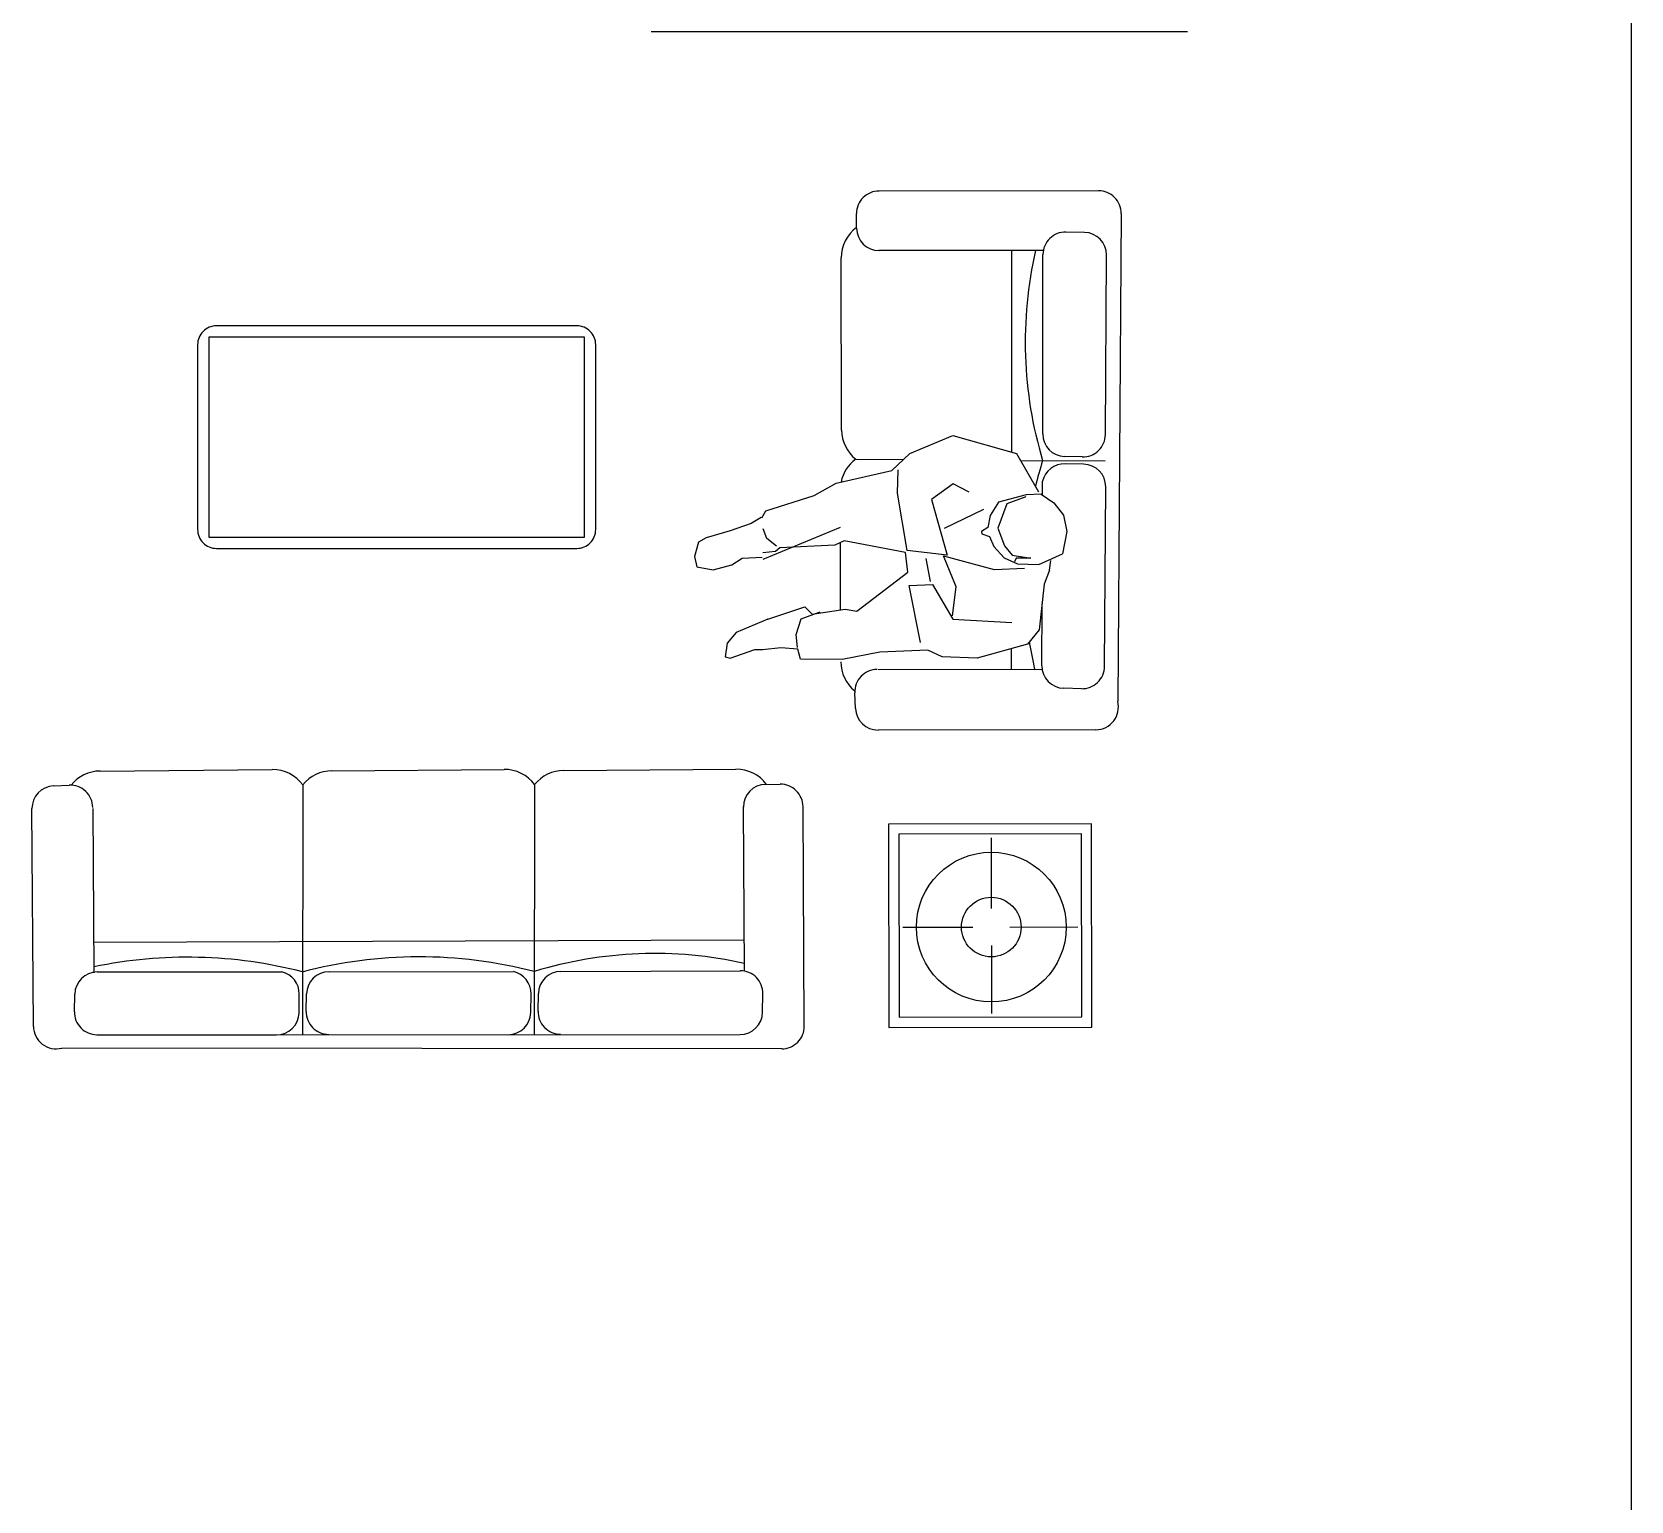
# Model space of a CAD drawing. Extents: x -42728 to 99010, y -18674 to 47645.
# Drawn here: x -697 to 3559, y 1945 to 5856 of the extents above; entities that cross this region are included whole.
import ezdxf

# ---------------------------------------------------------------- set-up
doc = ezdxf.new("R2010")
doc.units = 0
doc.header["$LTSCALE"] = 100
doc.header["$MEASUREMENT"] = 0
doc.layers.get('0').update_dxf_attribs({"linetype": 'CONTINUOUS'})
doc.layers.add('1-门窗', color=3, linetype='CONTINUOUS')

# ---------------------------------------------------------------- blocks, each defined once
blk = doc.blocks.new('A$C23C13721')
blk.add_line((1491.7, 0), (64.8, 0))

msp = doc.modelspace()

# ---------------------------------------------------------------- linework, layer by layer
msp.add_line((3558.57727, 18878.72363), (3558.57727, -8395.1209))
msp.add_lwpolyline([(-205.83088, 4481.08338), (753.59949, 4481.08338, 0.4142135624), (803.59949, 4531.08338), (803.59949, 5023.39094, 0.4142135624), (753.59949, 5073.39094), (-205.83088, 5073.39094, 0.4142135624), (-255.83088, 5023.39094), (-255.83088, 4531.08338, 0.4142135624)], format="xyb", close=True)
msp.add_lwpolyline([(-225.83088, 4511.08338), (773.59949, 4511.08338), (773.59949, 5043.39094), (-225.83088, 5043.39094)], close=True)
at = {"layer": '1-门窗', "color": 0}
for p, q in [((2141.76676, 5432.8146), (1557.53991, 5432.34917)), ((1497.76319, 5333.28011), (1497.58832, 5372.07876)), ((2201.81303, 5372.38599), (2192.53324, 4073.40739)), ((2104.29499, 5322.04532), (2054.89225, 5323.03261)), ((1458.05038, 4796.10561), (1456.76592, 5254.30924)), ((1993.70983, 5274.31767), (1556.81671, 5273.54878)), ((1910.45977, 4737.5775), (1911.2578, 5274.17256)), ((1992.99574, 4785.69144), (1993.69348, 5263.13227)), ((2159.82988, 4783.99783), (2163.09476, 5261.64719)), ((1639.48949, 4733.70906), (1754.14789, 4781.73342)), ((1754.14789, 4781.73342), (1923.67989, 4733.53372)), ((1591.13207, 4688.45678), (1639.48949, 4733.70906)), ((1923.67989, 4733.53372), (1981.60273, 4631.7921)), ((2098.29985, 4724.42748), (2051.46424, 4725.6233)), ((1443.84467, 4654.65467), (1591.13207, 4688.45678)), ((1495.35914, 4718.47665), (1622.19501, 4717.57055)), ((1606.59898, 4627.93386), (1608.68489, 4690.36701)), ((1934.36458, 4715.34044), (2159.3496, 4713.73316)), ((2101.90014, 4705.20051), (2052.49739, 4706.1878)), ((1385.27714, 4621.62113), (1443.84467, 4654.65467)), ((1754.84217, 4652.95338), (1697.23045, 4611.13727)), ((1797.20337, 4630.90366), (1754.84217, 4652.95338)), ((1992.64572, 4622.79559), (1992.81146, 4659.58854)), ((2157.43503, 4167.15301), (2160.6999, 4644.80222)), ((1256.49834, 4580.94667), (1385.27714, 4621.62113)), ((1632.10165, 4475.19385), (1606.59898, 4627.93386)), ((1697.23045, 4611.13727), (1738.9824, 4462.77148)), ((1875.41244, 4604.26932), (1853.61431, 4568.95831)), ((1897.33849, 4599.423), (1873.31154, 4534.60203)), ((1949.04731, 4623.2624), (1875.41244, 4604.26932)), ((1948.56327, 4618.32755), (1897.33849, 4599.423)), ((1988.76357, 4625.0909), (1949.04731, 4623.2624)), ((1988.76357, 4625.0909), (2022.34835, 4602.08606)), ((2022.34835, 4602.08606), (2048.11252, 4569.34354)), ((1243.88434, 4563.0356), (1217.3827, 4547.05748)), ((1245.2453, 4561.94886), (1256.49834, 4580.94667)), ((1835.73203, 4584.9314), (1730.69418, 4534.09253)), ((1853.61431, 4568.95831), (1847.37214, 4536.56019)), ((2048.11252, 4569.34354), (2057.27966, 4525.9082)), ((1161.18714, 4527.72119), (1097.80777, 4509.34222)), ((1217.3827, 4547.05748), (1161.18714, 4527.72119)), ((1453.72741, 4536.47877), (1248.53605, 4451.74502)), ((1259.12398, 4507.45353), (1248.9252, 4533.02001)), ((1847.37214, 4536.56019), (1830.19003, 4526.15062)), ((1830.19003, 4526.15062), (1830.84608, 4520.12224)), ((1830.84608, 4520.12224), (1851.20306, 4512.57801)), ((1851.20306, 4512.57801), (1862.66784, 4485.76675)), ((1873.31154, 4534.60203), (1891.73298, 4487.73055)), ((2057.27966, 4525.9082), (2045.93945, 4466.91122)), ((1076.73414, 4497.51817), (1066.83416, 4459.81666)), ((1097.80777, 4509.34222), (1076.73414, 4497.51817)), ((1281.61028, 4472.59711), (1248.6187, 4469.00672)), ((1284.32499, 4487.21702), (1259.12398, 4507.45353)), ((1293.8191, 4482.81238), (1281.61028, 4472.59711)), ((1439.58566, 4489.78918), (1293.8191, 4482.81238)), ((1464.95913, 4501.43712), (1439.58566, 4489.78918)), ((1455.26714, 4317.80785), (1454.76511, 4496.89657)), ((1628.19133, 4470.325), (1464.95913, 4501.43712)), ((1633.92605, 4417.62953), (1628.19133, 4470.325)), ((1738.9824, 4462.77148), (1632.10165, 4475.19385)), ((1862.66784, 4485.76675), (1890.34464, 4455.83998)), ((1891.73298, 4487.73055), (1912.15318, 4463.29304)), ((1066.83416, 4459.81666), (1072.8992, 4432.18122)), ((1072.8992, 4432.18122), (1115.68324, 4424.0393)), ((1115.68324, 4424.0393), (1166.13139, 4436.82542)), ((1166.13139, 4436.82542), (1192.95242, 4455.19964)), ((1192.95242, 4455.19964), (1246.91209, 4457.7622)), ((1694.31796, 4393.09876), (1683.23925, 4454.09924)), ((1762.53052, 4378.30567), (1728.78972, 4460.92788)), ((1728.78972, 4460.92788), (1864.0243, 4424.89735)), ((1864.0243, 4424.89735), (1944.97907, 4428.08086)), ((1890.34464, 4455.83998), (1926.23177, 4440.22623)), ((1912.15318, 4463.29304), (1961.85711, 4455.37229)), ((1922.67492, 4455.41929), (1918.39962, 4445.54331)), ((1961.85711, 4455.37229), (1922.67492, 4455.41929)), ((1926.23177, 4440.22623), (1982.65871, 4437.82735)), ((1982.65871, 4437.82735), (2045.93945, 4466.91122)), ((2010.74664, 4423.09161), (2014.86991, 4448.76894)), ((1498.67314, 4314.04436), (1633.92605, 4417.62953)), ((1637.74919, 4382.49923), (1699.66195, 4384.79375)), ((1699.66195, 4384.79375), (1754.05767, 4292.96095)), ((1997.01697, 4386.05107), (1983.59086, 4264.62091)), ((2010.74664, 4423.09161), (1997.01697, 4386.05107)), ((1667.64006, 4230.23677), (1637.74919, 4382.49923)), ((1753.10188, 4301.74352), (1762.53052, 4378.30567)), ((1261.23216, 4292.64755), (1359.77142, 4325.58782)), ((1349.95206, 4293.41613), (1401.17683, 4312.32067)), ((1359.77142, 4325.58782), (1379.7137, 4305.5416)), ((1379.7137, 4305.5416), (1466.9999, 4319.48403)), ((1466.9999, 4319.48403), (1498.67314, 4314.04436)), ((1990.60089, 4168.84663), (1991.34108, 4333.16888)), ((1177.50373, 4257.02326), (1153.15916, 4228.32753)), ((1261.23216, 4292.64755), (1177.50373, 4257.02326)), ((1336.70025, 4251.98428), (1349.95206, 4293.41613)), ((1754.05767, 4292.96095), (1910.5122, 4283.32772)), ((1983.59086, 4264.62091), (1952.30834, 4225.67014)), ((1153.15916, 4228.32753), (1148.37829, 4192.46123)), ((1296.16346, 4216.46968), (1247.3841, 4211.16115)), ((1341.00129, 4212.46269), (1296.16346, 4216.46968)), ((1340.5234, 4216.85397), (1336.70025, 4251.98428)), ((1952.30834, 4225.67014), (1818.66344, 4188.90941)), ((1909.60035, 4159.70619), (1909.68127, 4214.12029)), ((1148.37829, 4192.46123), (1161.52026, 4188.42779)), ((1161.52026, 4188.42779), (1227.41126, 4212.02595)), ((1227.41126, 4212.02595), (1247.87137, 4211.58034)), ((1348.25685, 4186.59251), (1341.00129, 4212.46269)), ((1459.39567, 4185.35756), (1348.25685, 4186.59251)), ((1559.36861, 4205.12398), (1459.39567, 4185.35756)), ((1687.58235, 4210.19055), (1559.36861, 4205.12398)), ((1725.07745, 4192.05459), (1687.58235, 4210.19055)), ((1818.66344, 4188.90941), (1725.07745, 4192.05459)), ((1555.60204, 4159.1046), (1993.1778, 4159.84823)), ((1494.74382, 4054.85173), (1492.96535, 4096.54276)), ((2095.90499, 4107.58267), (2049.06939, 4108.77849)), ((2134.5406, 3998.41543), (1554.79347, 3997.40899)), ((-515.20933, 3888.45641), (-57.01809, 3892.06244)), ((101.6397, 3889.18695), (559.83094, 3892.79298)), ((718.48873, 3889.91748), (1176.67997, 3893.52351)), ((-639.41876, 3848.73828), (-597.73727, 3850.72796)), ((24.20077, 3851.48535), (23.51716, 3185.86229)), ((641.0498, 3852.21589), (639.6706, 3188.20991)), ((1255.85754, 3852.92688), (1294.65481, 3853.29833)), ((-692.61267, 3208.66377), (-696.5565, 3788.39836)), ((-534.85888, 3788.40906), (-531.8982, 3350.84269)), ((1199.40867, 3356.68787), (1196.42618, 3793.57148)), ((1358.65372, 3209.43589), (1355.2282, 3793.65288)), ((2122.91829, 3748.2217), (1582.91923, 3747.21048)), ((1582.91923, 3747.21048), (1583.93302, 3205.84002)), ((2123.93207, 3206.85124), (2122.91829, 3748.2217)), ((2095.96889, 3721.17118), (1609.96975, 3720.26109)), ((1609.96975, 3720.26109), (1610.88241, 3232.89054)), ((1855.84046, 3710.72149), (1856.19338, 3522.25602)), ((2096.88156, 3233.80063), (2095.96889, 3721.17118)), ((1620.43374, 3472.49473), (1806.96611, 3472.84404)), ((1905.60537, 3473.02875), (2086.43292, 3473.36737)), ((-532.45369, 3432.9409), (1198.8458, 3439.1381)), ((1856.3781, 3423.61676), (1856.71567, 3243.35091)), ((-522.91297, 3353.46515), (-32.16616, 3353.74105)), ((93.93606, 3354.19569), (584.68287, 3354.47159)), ((710.78509, 3354.92623), (1188.22333, 3356.64754)), ((-583.64259, 3247.852), (-582.68409, 3294.69306)), ((13.99795, 3244.88487), (14.73492, 3294.29199)), ((33.20643, 3248.58253), (34.16494, 3295.4236)), ((630.84698, 3245.61541), (631.58395, 3295.02252)), ((650.05546, 3249.31307), (651.01397, 3296.15413)), ((1247.69601, 3246.34595), (1248.43297, 3295.75306)), ((1583.93302, 3205.84002), (2123.93207, 3206.85124)), ((1610.88241, 3232.89054), (2096.88156, 3233.80063)), ((1298.53013, 3149.08422), (-617.32785, 3151.05183)), ((-523.76126, 3186.62458), (-46.10164, 3185.77984)), ((-46.10164, 3185.77984), (1187.59657, 3187.24091)), ((93.08777, 3187.35511), (570.74738, 3186.51038))]:
    msp.add_line(p, q, dxfattribs=at)
for radius in [199.31972, 79.31972]:
    msp.add_circle((1856.28574, 3472.93639), radius, dxfattribs=at)
for centre, radius, start, end in [((1557.58771, 5372.34919), 60, 90.04564486, 180.25824275), ((2141.81456, 5372.81462), 60, 359.59069083, 90.04564486), ((1556.76552, 5254.58957), 100, 126.16519152, 180.16061503), ((1557.76258, 5333.55054), 60, 180.25824275, 270.10083551), ((2053.69342, 5263.04459), 60, 88.85512522, 179.91626762), ((2103.09616, 5262.0573), 60, 359.60837213, 88.85512522), ((3035.90806, 5029.59255), 1089.44903, 167.02060446, 196.78817933), ((1558.04999, 4796.38594), 100, 180.16061503, 231.17759218), ((2052.99568, 4785.60376), 60, 179.91626762, 268.53742522), ((2099.83128, 4784.40794), 60, 268.53742522, 359.60837213), ((1554.37067, 4637.74476), 100, 126.16519152, 168.47930079), ((2992.28579, 4398.59007), 1048.26208, 162.43615858, 166.33429161), ((2051.29856, 4646.19978), 60, 88.85512522, 167.10612103), ((2100.70131, 4645.21249), 60, 359.60822067, 88.85512522), ((2992.28579, 4398.59007), 1048.26208, 189.14760094, 193.16670968), ((1555.65514, 4179.54113), 100, 180.16061503, 231.17759218), ((1552.91083, 4099.09994), 60, 90.09737023, 182.44266231), ((2050.60082, 4168.75894), 60, 179.91626762, 268.53742522), ((2097.43643, 4167.56312), 60, 268.53742522, 359.60837213), ((1554.68931, 4057.4089), 60, 182.44266231, 270.09946531), ((2134.43644, 4058.41534), 60, 270.09946531, 14.46966867), ((-514.42234, 3788.45951), 100, 90.45091624, 141.4678934), ((-56.2311, 3792.06554), 100, 36.45549274, 90.45091624), ((102.42669, 3789.19005), 100, 90.45091624, 141.4678934), ((560.61793, 3792.79607), 100, 36.45549274, 90.45091624), ((719.27572, 3789.92058), 100, 90.45091624, 141.4678934), ((1177.46696, 3793.52661), 100, 36.45549274, 90.45091624), ((-636.55789, 3788.80652), 60, 92.73296352, 180.38976652), ((-594.8764, 3790.7962), 60, 0.38767145, 92.73296352), ((1256.43196, 3792.92963), 60, 90.54854396, 180.39113673), ((1295.22923, 3793.30108), 60, 0.33594608, 90.54854396), ((-282.48063, 2177.98879), 1214.85062, 75.40275498, 101.85273012), ((333.84627, 2179.03427), 1214.85062, 75.40275498, 104.8699039), ((959.96719, 2313.26307), 1089.44903, 77.31090567, 107.07848055), ((-522.69665, 3293.46554), 60, 90.20656883, 178.82772644), ((-45.25841, 3295.18686), 60, 359.14542643, 77.39642224), ((94.15238, 3294.19608), 60, 90.20656883, 178.82772644), ((571.59062, 3295.9174), 60, 359.14542643, 77.39642224), ((711.00141, 3294.92662), 60, 90.20656883, 178.82772644), ((1188.43965, 3296.64793), 60, 359.14542643, 90.20656883), ((-523.65515, 3246.62448), 60, 178.82772644, 269.89867334), ((-45.99538, 3245.77975), 60, 269.89852189, 359.14542643), ((93.19388, 3247.35502), 60, 178.82772644, 269.89867334), ((570.85365, 3246.51028), 60, 269.89852189, 359.14542643), ((710.0429, 3248.08555), 60, 178.82772644, 269.89867334), ((1187.70268, 3247.24082), 60, 269.89867334, 359.14542643), ((-632.61406, 3209.07193), 60, 180.38976652, 284.75996989), ((1298.65475, 3209.08409), 60, 269.88099205, 0.33594608)]:
    msp.add_arc(centre, radius, start, end, dxfattribs=at)

# ---------------------------------------------------------------- block references
msp.add_blockref('A$C23C13721', (886.23653, 5855.6613))

doc.saveas('drawing.dxf')
